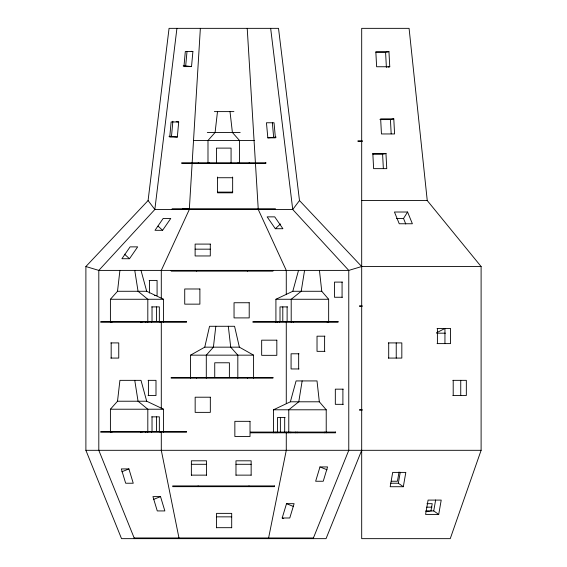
<?xml version="1.0" encoding="UTF-8"?>
<svg xmlns="http://www.w3.org/2000/svg" width="567" height="567" viewBox="0 0 567 567"><rect width="100%" height="100%" fill="white"/><g stroke="black" fill="none" stroke-linecap="round" stroke-linejoin="round"><path stroke-width="0.85" d="M200.357 28.35L189.314 209.492L161.297 270.402L161.297 298.618M168.973 136.342L171.496 136.342L172.878 121.26M178.697 121.969L171.121 121.969L169.739 137.051L177.322 137.051L178.697 121.969L176.202 121.664M172.077 209.492L172.141 208.762L275.434 208.762L275.498 209.492M183.169 65.892L185.692 65.892L186.997 51.654M192.9 51.526L185.317 51.526L183.942 66.601L191.526 66.601L192.9 51.526L191.235 51.321M110.409 322.283L110.409 299.27L117.518 291.275L119.913 270.402M110.409 432.231L110.409 409.218L117.518 401.223L119.913 380.351L141.013 380.351L146.697 401.223L163.565 409.218L163.565 432.231M217.494 111.607L215.091 132.48L207.99 140.481L207.99 163.487M215.807 326.28L213.405 347.16L206.296 355.155L206.296 378.161M361.689 450.311L326.053 538.65L121.529 538.65L85.893 450.311L85.893 266.525L148.086 200.555L169.058 28.35L278.517 28.35L299.489 200.555L361.689 266.525L481.107 266.525L481.107 450.311L450.248 538.65L361.689 538.65L361.689 28.35L409.083 28.35L427.249 200.555L481.107 266.525M176.925 28.35L154.841 209.492L98.807 270.402L98.807 450.311L134.443 538.65M304.571 270.402L301.205 291.275L291.204 299.27L291.204 322.283M302.147 380.925L298.774 401.797L288.773 409.792L288.773 432.805M399.062 471.985L397.439 481.248L391.315 481.248M403.321 486.72L390.188 486.72L392.69 472.403L405.823 472.403L403.321 486.72L398.339 483.233L400.252 472.29M430.899 511.257L432.224 503.673L426.972 503.673M438.716 514.411L425.583 514.411L428.085 500.094L441.211 500.094L438.716 514.411L433.734 510.931L435.64 499.981M268.46 538.65L286.278 450.311L286.278 432.068M190.54 378.161L190.54 355.155L204.758 347.16L209.549 326.28L234.568 326.28L239.366 347.16L253.584 355.155L253.584 378.161M275.916 322.283L275.916 299.27L292.813 291.275L298.511 270.402M273.492 432.805L273.492 409.792L290.382 401.797L296.08 380.925L317.01 380.925L319.334 401.797L326.223 409.792L326.223 432.805M282.189 517.99L286.519 503.673L294.103 503.673L289.772 517.99L282.189 517.99L283.755 518.621M319.979 466.932L315.649 481.248L323.233 481.248L327.563 466.932L319.979 466.932L327.046 469.781M313.14 538.65L348.769 450.311L348.769 270.402L292.735 209.492L270.657 28.35M405.752 223.979L403.541 218.451L407.581 212.015L394.448 212.015L399.246 223.759L412.379 223.759L407.581 212.015M129.489 258.729L137.668 246.872L130.091 246.872L121.905 258.729L129.489 258.729L124.549 254.186M162.587 230.308L170.766 218.451L163.183 218.451L155.004 230.308L162.587 230.308L158.058 226.141M299.489 200.555L292.735 209.492L154.841 209.492L148.086 200.555M275.328 228.721L282.912 228.721L274.726 216.863L267.149 216.863L275.328 228.721L280.488 223.972M436.604 332.779L445.06 328.378M121.855 471.772L128.915 468.923L133.245 483.233L125.668 483.233L121.338 468.923L128.915 468.923M153.459 499.463L160.525 496.614L164.855 510.931L157.272 510.931L152.941 496.614L160.525 496.614M361.689 266.525L348.769 270.402L98.807 270.402L85.893 266.525M375.964 52.384L385.588 52.384L388.955 51.668L389.756 66.75L388.069 67.104M379.918 119.587L390.429 119.587L393.789 118.872L394.582 133.954L381.449 133.954L380.655 118.872L393.789 118.872M372.973 154.281L382.597 154.281L385.964 153.572L386.758 168.647L373.625 168.647L372.831 153.572L385.964 153.572M267.83 137.845L275.406 137.845L274.031 122.763L266.447 122.763L267.83 137.845L276.179 137.136M388.955 51.668L375.829 51.668L376.623 66.75L389.756 66.75M214.361 111.607L233.909 111.607M207.309 132.48L240.188 132.48M193.978 140.481L254.392 140.481M362.377 140.779L357.983 140.779L357.983 141.516L362.377 141.516M217.487 177.733L232.654 177.733M217.487 192.107L232.654 192.107M361.689 200.555L427.249 200.555M182.546 208.762L189.357 208.762M396.539 218.451L403.541 218.451M195.126 249.168L210.293 249.168M149.156 280.417L157.08 280.417L157.08 295.584L154.437 295.584M342.411 282.097L334.487 282.097L334.487 297.257L342.411 297.257M117.518 291.275L146.697 291.275L163.565 299.27L163.565 322.283M292.813 291.275L321.765 291.275L328.654 299.27L328.654 322.283M110.409 299.27L163.565 299.27M275.916 299.27L328.654 299.27M362.185 305.762L359.542 305.762L359.542 306.499L362.185 306.499M151.701 306.896L159.348 306.896L159.348 321.546M287.54 306.896L280.013 306.896L280.013 321.546M437.065 328.449L450.538 328.449L450.538 343.609L437.065 343.609M436.71 333.176L445.449 333.176M324.948 336.188L317.024 336.188L317.024 351.349L324.948 351.349M110.827 342.915L118.751 342.915L118.751 358.075L110.827 358.075M388.36 342.915L401.826 342.915L401.826 358.075L388.36 358.075M204.758 347.16L239.366 347.16M299 353.787L291.077 353.787L291.077 368.954L299 368.954M190.54 355.155L253.584 355.155M148.072 380.344L155.996 380.344L155.996 395.511L148.072 395.511M452.863 380.344L466.336 380.344L466.336 395.511L452.863 395.511M343.248 389.16L335.324 389.16L335.324 404.328L343.248 404.328M117.518 401.223L146.697 401.223M290.382 401.797L319.334 401.797M110.409 409.218L163.565 409.218M362.185 409.523L359.542 409.523L359.542 410.253L362.185 410.253M273.492 409.792L326.223 409.792M151.701 416.851L159.348 416.851L159.348 431.501M285.109 417.418L277.582 417.418L277.582 432.068M85.893 450.311L481.107 450.311M191.37 464.295L206.53 464.295M235.978 464.295L251.146 464.295M191.37 475.132L206.53 475.132M235.978 475.132L251.146 475.132M390.457 483.233L398.339 483.233M426.703 507.16L431.955 507.16M425.852 510.931L433.734 510.931M425.916 511.321L429.417 511.321M216.537 516.849L231.697 516.849M216.537 527.686L231.697 527.686M134.166 537.97L313.409 537.97M372.831 153.572L385.872 153.586M185.692 65.892L191.526 66.601M171.496 136.342L177.322 137.051M286.519 503.673L293.578 506.522M141.013 270.402L146.697 291.275M179.115 538.65L161.297 450.311L161.297 431.792M134.755 270.402L138.05 291.275L147.81 299.27L147.81 322.283M134.755 380.351L138.05 401.223L147.81 409.218L147.81 432.231M230.004 111.607L232.399 132.48L239.508 140.481L239.508 163.487M228.317 326.28L230.712 347.16L237.821 355.155L237.821 378.161M319.441 270.402L321.765 291.275M272.351 122.89L273.648 137.136M247.219 28.35L258.261 209.492L286.278 270.402L286.278 294.209M390.429 119.587L391.18 133.826M385.588 52.384L386.389 67.459M382.597 154.281L383.356 168.519M460.744 380.344L460.744 395.511M453.203 380.344L453.203 395.511M444.946 328.449L444.946 343.609M437.405 328.449L437.405 343.609M396.234 342.915L396.234 358.075M388.7 342.915L388.7 358.075M342.9 389.16L342.9 404.328M342.071 282.097L342.071 297.257M327.223 321.546L327.223 322.283M324.799 432.068L324.799 432.805M324.608 336.188L324.608 351.349M298.66 353.787L298.66 368.954M297.094 432.068L297.094 432.805M295.662 432.068L295.662 432.805M293.281 321.546L293.281 322.283M290.85 432.068L290.85 432.805M287.115 306.896L287.115 321.546M286.278 321.553L286.278 403.569M284.684 417.418L284.684 432.068M282.798 306.896L282.798 321.546M280.374 417.418L280.374 432.068M279.425 321.546L279.425 322.283M277.589 321.546L277.589 322.283M277.001 432.068L277.001 432.805M275.165 432.068L275.165 432.805M272.947 270.402L272.947 271.132L171.206 271.132L171.206 270.402M251.146 475.245L251.146 460.815L235.978 460.815L235.978 475.245M249.182 162.757L249.182 163.487M249.005 485.926L249.005 486.656M247.51 270.402L247.51 271.132M247.495 377.431L247.495 378.161M238.034 162.757L238.034 163.487M232.654 177.024L232.654 192.815L217.487 192.815L217.487 177.024M231.697 527.799L231.697 513.369L216.537 513.369L216.537 527.799M231.074 162.757L231.074 148.107L216.424 148.107L216.424 162.757M229.387 377.431L229.387 362.781L214.737 362.781L214.737 377.431M209.464 162.757L209.464 163.487M206.53 475.245L206.53 460.815L191.37 460.815L191.37 475.245M198.308 162.757L198.308 163.487M198.131 485.926L198.131 486.656M196.643 270.402L196.643 271.132M196.621 377.431L196.621 378.161M161.297 321.553L161.297 408.857M161.092 321.546L161.092 322.283M161.092 431.501L161.092 432.231M160.064 321.546L160.064 322.283M160.064 431.501L160.064 432.231M156.584 306.896L156.584 321.546M156.584 416.851L156.584 431.501M152.027 306.896L152.027 321.546M152.027 416.851L152.027 431.501M151.602 321.546L151.602 322.283M151.602 431.501L151.602 432.231M149.497 280.417L149.497 293.054M148.412 380.344L148.412 395.511M145.783 321.546L145.783 322.283M145.783 431.501L145.783 432.231M141.927 321.546L141.927 322.283M141.927 431.501L141.927 432.231M140.453 321.546L140.453 322.283M140.453 431.501L140.453 432.231M111.883 321.546L111.883 322.283M111.883 431.501L111.883 432.231M111.175 342.915L111.175 358.075M265.845 162.757L181.688 162.757L181.688 163.487L265.845 163.487L265.845 162.757M210.293 244.093L195.126 244.093L195.126 255.958L210.293 255.958L210.293 244.093M199.889 288.986L184.722 288.986L184.722 304.146L199.889 304.146L199.889 288.986M249.211 302.743L234.043 302.743L234.043 317.903L249.211 317.903L249.211 302.743M186.529 321.546L100.728 321.546L100.728 322.283L186.529 322.283L186.529 321.546M338.038 321.546L252.925 321.546L252.925 322.283L338.038 322.283L338.038 321.546M276.824 340.172L261.663 340.172L261.663 355.332L276.824 355.332L276.824 340.172M272.933 377.431L171.184 377.431L171.184 378.161L272.933 378.161L272.933 377.431M210.329 397.212L195.161 397.212L195.161 412.372L210.329 412.372L210.329 397.212M250.019 421.331L234.851 421.331L234.851 436.491L250.019 436.491L250.019 421.331M186.529 431.501L100.728 431.501L100.728 432.231L186.529 432.231L186.529 431.501M335.607 432.068L250.501 432.068L250.501 432.805L335.607 432.805L335.607 432.068M274.442 485.926L172.694 485.926L172.694 486.656L274.442 486.656L274.442 485.926"/></g></svg>
